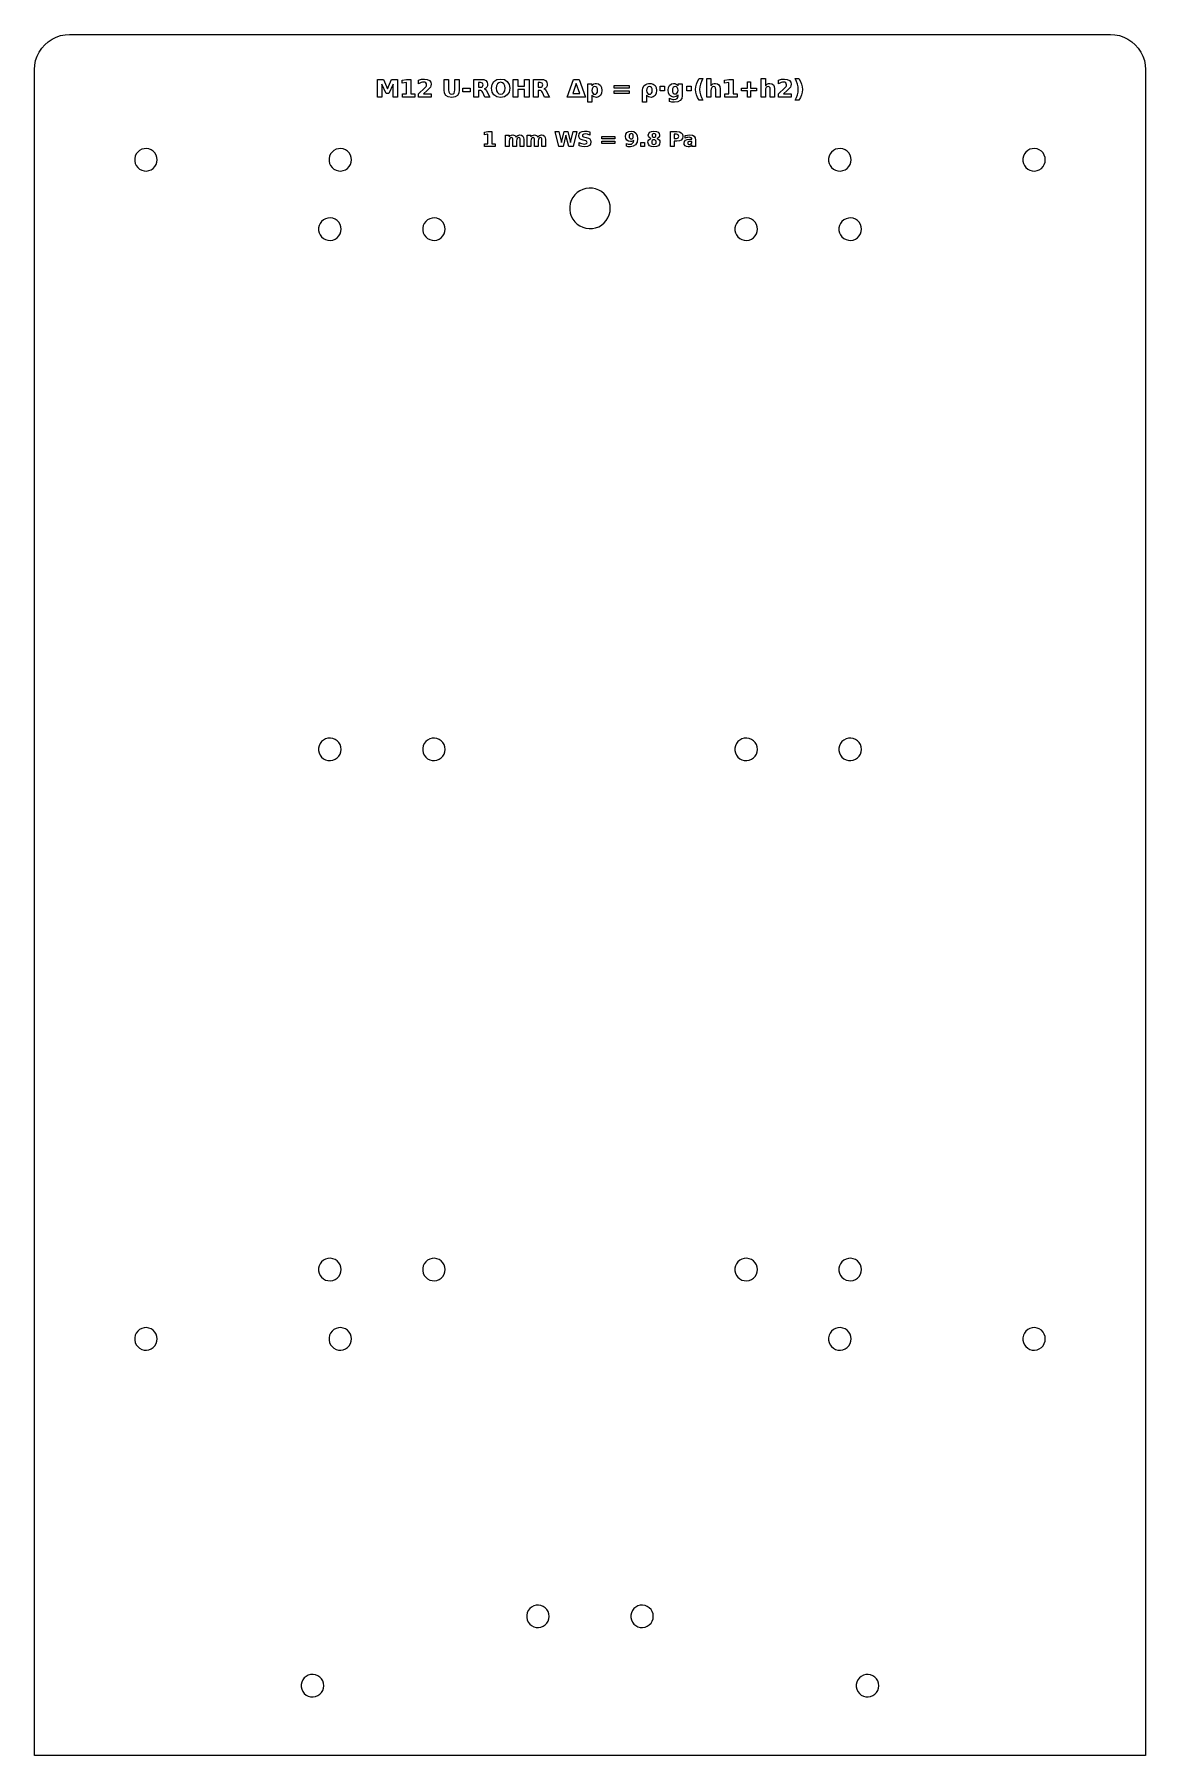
# Model space of a CAD drawing. Header units: millimetres. Extents: x 0 to 160, y 0 to 248.
import ezdxf

# ---------------------------------------------------------------- set-up
doc = ezdxf.new("R2010")
doc.units = ezdxf.units.MM
doc.layers.add('CUT', color=1, linetype='Continuous')
doc.layers.add('ENGRAVE', color=5, linetype='Continuous')

msp = doc.modelspace()

# ---------------------------------------------------------------- linework, layer by layer
at = {"layer": 'CUT'}
for points in [[(158.6637, 246.6637), (159.1014, 246.1646), (159.4702, 245.6126), (159.7638, 245.0172), (159.9772, 244.3885), (160.1067, 243.7374), (160.15, 243.0775), (160.15, 0), (0, 0), (0, 243.0775), (0.0433, 243.7374), (0.1728, 244.3885), (0.3862, 245.0172), (0.6798, 245.6126), (1.0486, 246.1646), (1.4863, 246.6637), (1.9854, 247.1014), (2.5374, 247.4702), (3.1328, 247.7638), (3.7615, 247.9772), (4.4126, 248.1067), (5.0725, 248.15), (155.0775, 248.15), (155.7374, 248.1067), (156.3885, 247.9772), (157.0172, 247.7638), (157.6126, 247.4702), (158.1646, 247.1014)], [(16.163, 231.6972), (15.8122, 231.6782), (15.4737, 231.5842), (15.1633, 231.4196), (14.8956, 231.1922), (14.683, 230.9125), (14.5355, 230.5937), (14.46, 230.2506), (14.46, 229.8994), (14.5355, 229.5563), (14.683, 229.2375), (14.8956, 228.9578), (15.1633, 228.7304), (15.4737, 228.5658), (15.8122, 228.4718), (16.163, 228.4528), (16.5096, 228.5097), (16.836, 228.6397), (17.1267, 228.8368), (17.3683, 229.0919), (17.5494, 229.3929), (17.6616, 229.7258), (17.6996, 230.075), (17.6616, 230.4242), (17.5494, 230.7571), (17.3683, 231.0581), (17.1267, 231.3132), (16.836, 231.5103), (16.5096, 231.6403)], [(44.5096, 231.6403), (44.163, 231.6972), (43.8122, 231.6782), (43.4737, 231.5842), (43.1633, 231.4196), (42.8956, 231.1922), (42.683, 230.9125), (42.5355, 230.5937), (42.46, 230.2506), (42.46, 229.8994), (42.5355, 229.5563), (42.683, 229.2375), (42.8956, 228.9578), (43.1633, 228.7304), (43.4737, 228.5658), (43.8122, 228.4718), (44.163, 228.4528), (44.5096, 228.5097), (44.836, 228.6397), (45.1267, 228.8368), (45.3683, 229.0919), (45.5494, 229.3929), (45.6616, 229.7258), (45.6996, 230.075), (45.6616, 230.4242), (45.5494, 230.7571), (45.3683, 231.0581), (45.1267, 231.3132), (44.836, 231.5103)], [(116.836, 231.5103), (116.5096, 231.6403), (116.163, 231.6972), (115.8122, 231.6782), (115.4737, 231.5842), (115.1633, 231.4196), (114.8956, 231.1922), (114.683, 230.9125), (114.5355, 230.5937), (114.46, 230.2506), (114.46, 229.8994), (114.5355, 229.5563), (114.683, 229.2375), (114.8956, 228.9578), (115.1633, 228.7304), (115.4737, 228.5658), (115.8122, 228.4718), (116.163, 228.4528), (116.5096, 228.5097), (116.836, 228.6397), (117.1267, 228.8368), (117.3683, 229.0919), (117.5494, 229.3929), (117.6616, 229.7258), (117.6996, 230.075), (117.6616, 230.4242), (117.5494, 230.7571), (117.3683, 231.0581), (117.1267, 231.3132)], [(145.1267, 231.3132), (144.836, 231.5103), (144.5096, 231.6403), (144.163, 231.6972), (143.8122, 231.6782), (143.4737, 231.5842), (143.1633, 231.4196), (142.8956, 231.1922), (142.683, 230.9125), (142.5355, 230.5937), (142.46, 230.2506), (142.46, 229.8994), (142.5355, 229.5563), (142.683, 229.2375), (142.8956, 228.9578), (143.1633, 228.7304), (143.4737, 228.5658), (143.8122, 228.4718), (144.163, 228.4528), (144.5096, 228.5097), (144.836, 228.6397), (145.1267, 228.8368), (145.3683, 229.0919), (145.5494, 229.3929), (145.6616, 229.7258), (145.6996, 230.075), (145.6616, 230.4242), (145.5494, 230.7571), (145.3683, 231.0581)], [(82.9619, 223.5442), (82.8492, 224.0012), (82.6647, 224.4342), (82.4132, 224.832), (82.101, 225.1843), (81.7365, 225.482), (81.3288, 225.7174), (80.8887, 225.8843), (80.4275, 225.9784), (79.9572, 225.9974), (79.49, 225.9406), (79.0379, 225.8097), (78.6126, 225.6079), (78.2253, 225.3405), (77.8858, 225.0145), (77.603, 224.6382), (77.3843, 224.2214), (77.2352, 223.7749), (77.1597, 223.3103), (77.1597, 222.8397), (77.2352, 222.3751), (77.3843, 221.9286), (77.603, 221.5118), (77.8858, 221.1355), (78.2253, 220.8095), (78.6126, 220.5421), (79.0379, 220.3403), (79.49, 220.2094), (79.9572, 220.1526), (80.4275, 220.1716), (80.8887, 220.2657), (81.3288, 220.4326), (81.7365, 220.668), (82.101, 220.9657), (82.4132, 221.318), (82.6647, 221.7158), (82.8492, 222.1488), (82.9619, 222.6058), (82.9998, 223.075)], [(41.183, 219.2375), (41.3956, 218.9578), (41.6633, 218.7304), (41.9737, 218.5658), (42.3122, 218.4718), (42.663, 218.4528), (43.0096, 218.5097), (43.336, 218.6397), (43.6267, 218.8368), (43.8683, 219.0919), (44.0494, 219.3929), (44.1616, 219.7258), (44.1996, 220.075), (44.1616, 220.4242), (44.0494, 220.7571), (43.8683, 221.0581), (43.6267, 221.3132), (43.336, 221.5103), (43.0096, 221.6403), (42.663, 221.6972), (42.3122, 221.6782), (41.9737, 221.5842), (41.6633, 221.4196), (41.3956, 221.1922), (41.183, 220.9125), (41.0355, 220.5937), (40.96, 220.2506), (40.96, 219.8994), (41.0355, 219.5563)], [(56.0355, 219.5563), (56.183, 219.2375), (56.3956, 218.9578), (56.6633, 218.7304), (56.9737, 218.5658), (57.3122, 218.4718), (57.663, 218.4528), (58.0096, 218.5097), (58.336, 218.6397), (58.6267, 218.8368), (58.8683, 219.0919), (59.0494, 219.3929), (59.1616, 219.7258), (59.1996, 220.075), (59.1616, 220.4242), (59.0494, 220.7571), (58.8683, 221.0581), (58.6267, 221.3132), (58.336, 221.5103), (58.0096, 221.6403), (57.663, 221.6972), (57.3122, 221.6782), (56.9737, 221.5842), (56.6633, 221.4196), (56.3956, 221.1922), (56.183, 220.9125), (56.0355, 220.5937), (55.96, 220.2506), (55.96, 219.8994)], [(100.96, 219.8994), (101.0355, 219.5563), (101.183, 219.2375), (101.3956, 218.9578), (101.6633, 218.7304), (101.9737, 218.5658), (102.3122, 218.4718), (102.663, 218.4528), (103.0096, 218.5097), (103.336, 218.6397), (103.6267, 218.8368), (103.8683, 219.0919), (104.0494, 219.3929), (104.1616, 219.7258), (104.1996, 220.075), (104.1616, 220.4242), (104.0494, 220.7571), (103.8683, 221.0581), (103.6267, 221.3132), (103.336, 221.5103), (103.0096, 221.6403), (102.663, 221.6972), (102.3122, 221.6782), (101.9737, 221.5842), (101.6633, 221.4196), (101.3956, 221.1922), (101.183, 220.9125), (101.0355, 220.5937), (100.96, 220.2506)], [(115.96, 220.2506), (115.96, 219.8994), (116.0355, 219.5563), (116.183, 219.2375), (116.3956, 218.9578), (116.6633, 218.7304), (116.9737, 218.5658), (117.3122, 218.4718), (117.663, 218.4528), (118.0096, 218.5097), (118.336, 218.6397), (118.6267, 218.8368), (118.8683, 219.0919), (119.0494, 219.3929), (119.1616, 219.7258), (119.1996, 220.075), (119.1616, 220.4242), (119.0494, 220.7571), (118.8683, 221.0581), (118.6267, 221.3132), (118.336, 221.5103), (118.0096, 221.6403), (117.663, 221.6972), (117.3122, 221.6782), (116.9737, 221.5842), (116.6633, 221.4196), (116.3956, 221.1922), (116.183, 220.9125), (116.0355, 220.5937)], [(42.3122, 143.4718), (42.663, 143.4528), (43.0096, 143.5097), (43.336, 143.6397), (43.6267, 143.8368), (43.8683, 144.0919), (44.0494, 144.3929), (44.1616, 144.7258), (44.1996, 145.075), (44.1616, 145.4242), (44.0494, 145.7571), (43.8683, 146.0581), (43.6267, 146.3132), (43.336, 146.5103), (43.0096, 146.6403), (42.663, 146.6972), (42.3122, 146.6782), (41.9737, 146.5842), (41.6633, 146.4196), (41.3956, 146.1922), (41.183, 145.9125), (41.0355, 145.5937), (40.96, 145.2506), (40.96, 144.8994), (41.0355, 144.5563), (41.183, 144.2375), (41.3956, 143.9578), (41.6633, 143.7304), (41.9737, 143.5658)], [(56.9737, 143.5658), (57.3122, 143.4718), (57.663, 143.4528), (58.0096, 143.5097), (58.336, 143.6397), (58.6267, 143.8368), (58.8683, 144.0919), (59.0494, 144.3929), (59.1616, 144.7258), (59.1996, 145.075), (59.1616, 145.4242), (59.0494, 145.7571), (58.8683, 146.0581), (58.6267, 146.3132), (58.336, 146.5103), (58.0096, 146.6403), (57.663, 146.6972), (57.3122, 146.6782), (56.9737, 146.5842), (56.6633, 146.4196), (56.3956, 146.1922), (56.183, 145.9125), (56.0355, 145.5937), (55.96, 145.2506), (55.96, 144.8994), (56.0355, 144.5563), (56.183, 144.2375), (56.3956, 143.9578), (56.6633, 143.7304)], [(101.6633, 143.7304), (101.9737, 143.5658), (102.3122, 143.4718), (102.663, 143.4528), (103.0096, 143.5097), (103.336, 143.6397), (103.6267, 143.8368), (103.8683, 144.0919), (104.0494, 144.3929), (104.1616, 144.7258), (104.1996, 145.075), (104.1616, 145.4242), (104.0494, 145.7571), (103.8683, 146.0581), (103.6267, 146.3132), (103.336, 146.5103), (103.0096, 146.6403), (102.663, 146.6972), (102.3122, 146.6782), (101.9737, 146.5842), (101.6633, 146.4196), (101.3956, 146.1922), (101.183, 145.9125), (101.0355, 145.5937), (100.96, 145.2506), (100.96, 144.8994), (101.0355, 144.5563), (101.183, 144.2375), (101.3956, 143.9578)], [(116.3956, 143.9578), (116.6633, 143.7304), (116.9737, 143.5658), (117.3122, 143.4718), (117.663, 143.4528), (118.0096, 143.5097), (118.336, 143.6397), (118.6267, 143.8368), (118.8683, 144.0919), (119.0494, 144.3929), (119.1616, 144.7258), (119.1996, 145.075), (119.1616, 145.4242), (119.0494, 145.7571), (118.8683, 146.0581), (118.6267, 146.3132), (118.336, 146.5103), (118.0096, 146.6403), (117.663, 146.6972), (117.3122, 146.6782), (116.9737, 146.5842), (116.6633, 146.4196), (116.3956, 146.1922), (116.183, 145.9125), (116.0355, 145.5937), (115.96, 145.2506), (115.96, 144.8994), (116.0355, 144.5563), (116.183, 144.2375)], [(43.6267, 68.8368), (43.8683, 69.0919), (44.0494, 69.3929), (44.1616, 69.7258), (44.1996, 70.075), (44.1616, 70.4242), (44.0494, 70.7571), (43.8683, 71.0581), (43.6267, 71.3132), (43.336, 71.5103), (43.0096, 71.6403), (42.663, 71.6972), (42.3122, 71.6782), (41.9737, 71.5842), (41.6633, 71.4196), (41.3956, 71.1922), (41.183, 70.9125), (41.0355, 70.5937), (40.96, 70.2506), (40.96, 69.8994), (41.0355, 69.5563), (41.183, 69.2375), (41.3956, 68.9578), (41.6633, 68.7304), (41.9737, 68.5658), (42.3122, 68.4718), (42.663, 68.4528), (43.0096, 68.5097), (43.336, 68.6397)], [(58.336, 68.6397), (58.6267, 68.8368), (58.8683, 69.0919), (59.0494, 69.3929), (59.1616, 69.7258), (59.1996, 70.075), (59.1616, 70.4242), (59.0494, 70.7571), (58.8683, 71.0581), (58.6267, 71.3132), (58.336, 71.5103), (58.0096, 71.6403), (57.663, 71.6972), (57.3122, 71.6782), (56.9737, 71.5842), (56.6633, 71.4196), (56.3956, 71.1922), (56.183, 70.9125), (56.0355, 70.5937), (55.96, 70.2506), (55.96, 69.8994), (56.0355, 69.5563), (56.183, 69.2375), (56.3956, 68.9578), (56.6633, 68.7304), (56.9737, 68.5658), (57.3122, 68.4718), (57.663, 68.4528), (58.0096, 68.5097)], [(103.0096, 68.5097), (103.336, 68.6397), (103.6267, 68.8368), (103.8683, 69.0919), (104.0494, 69.3929), (104.1616, 69.7258), (104.1996, 70.075), (104.1616, 70.4242), (104.0494, 70.7571), (103.8683, 71.0581), (103.6267, 71.3132), (103.336, 71.5103), (103.0096, 71.6403), (102.663, 71.6972), (102.3122, 71.6782), (101.9737, 71.5842), (101.6633, 71.4196), (101.3956, 71.1922), (101.183, 70.9125), (101.0355, 70.5937), (100.96, 70.2506), (100.96, 69.8994), (101.0355, 69.5563), (101.183, 69.2375), (101.3956, 68.9578), (101.6633, 68.7304), (101.9737, 68.5658), (102.3122, 68.4718), (102.663, 68.4528)], [(117.663, 68.4528), (118.0096, 68.5097), (118.336, 68.6397), (118.6267, 68.8368), (118.8683, 69.0919), (119.0494, 69.3929), (119.1616, 69.7258), (119.1996, 70.075), (119.1616, 70.4242), (119.0494, 70.7571), (118.8683, 71.0581), (118.6267, 71.3132), (118.336, 71.5103), (118.0096, 71.6403), (117.663, 71.6972), (117.3122, 71.6782), (116.9737, 71.5842), (116.6633, 71.4196), (116.3956, 71.1922), (116.183, 70.9125), (116.0355, 70.5937), (115.96, 70.2506), (115.96, 69.8994), (116.0355, 69.5563), (116.183, 69.2375), (116.3956, 68.9578), (116.6633, 68.7304), (116.9737, 68.5658), (117.3122, 68.4718)], [(14.8956, 61.1922), (14.683, 60.9125), (14.5355, 60.5937), (14.46, 60.2506), (14.46, 59.8994), (14.5355, 59.5563), (14.683, 59.2375), (14.8956, 58.9578), (15.1633, 58.7304), (15.4737, 58.5658), (15.8122, 58.4718), (16.163, 58.4528), (16.5096, 58.5097), (16.836, 58.6397), (17.1267, 58.8368), (17.3683, 59.0919), (17.5494, 59.3929), (17.6616, 59.7258), (17.6996, 60.075), (17.6616, 60.4242), (17.5494, 60.7571), (17.3683, 61.0581), (17.1267, 61.3132), (16.836, 61.5103), (16.5096, 61.6403), (16.163, 61.6972), (15.8122, 61.6782), (15.4737, 61.5842), (15.1633, 61.4196)], [(43.1633, 61.4196), (42.8956, 61.1922), (42.683, 60.9125), (42.5355, 60.5937), (42.46, 60.2506), (42.46, 59.8994), (42.5355, 59.5563), (42.683, 59.2375), (42.8956, 58.9578), (43.1633, 58.7304), (43.4737, 58.5658), (43.8122, 58.4718), (44.163, 58.4528), (44.5096, 58.5097), (44.836, 58.6397), (45.1267, 58.8368), (45.3683, 59.0919), (45.5494, 59.3929), (45.6616, 59.7258), (45.6996, 60.075), (45.6616, 60.4242), (45.5494, 60.7571), (45.3683, 61.0581), (45.1267, 61.3132), (44.836, 61.5103), (44.5096, 61.6403), (44.163, 61.6972), (43.8122, 61.6782), (43.4737, 61.5842)], [(115.4737, 61.5842), (115.1633, 61.4196), (114.8956, 61.1922), (114.683, 60.9125), (114.5355, 60.5937), (114.46, 60.2506), (114.46, 59.8994), (114.5355, 59.5563), (114.683, 59.2375), (114.8956, 58.9578), (115.1633, 58.7304), (115.4737, 58.5658), (115.8122, 58.4718), (116.163, 58.4528), (116.5096, 58.5097), (116.836, 58.6397), (117.1267, 58.8368), (117.3683, 59.0919), (117.5494, 59.3929), (117.6616, 59.7258), (117.6996, 60.075), (117.6616, 60.4242), (117.5494, 60.7571), (117.3683, 61.0581), (117.1267, 61.3132), (116.836, 61.5103), (116.5096, 61.6403), (116.163, 61.6972), (115.8122, 61.6782)], [(143.8122, 61.6782), (143.4737, 61.5842), (143.1633, 61.4196), (142.8956, 61.1922), (142.683, 60.9125), (142.5355, 60.5937), (142.46, 60.2506), (142.46, 59.8994), (142.5355, 59.5563), (142.683, 59.2375), (142.8956, 58.9578), (143.1633, 58.7304), (143.4737, 58.5658), (143.8122, 58.4718), (144.163, 58.4528), (144.5096, 58.5097), (144.836, 58.6397), (145.1267, 58.8368), (145.3683, 59.0919), (145.5494, 59.3929), (145.6616, 59.7258), (145.6996, 60.075), (145.6616, 60.4242), (145.5494, 60.7571), (145.3683, 61.0581), (145.1267, 61.3132), (144.836, 61.5103), (144.5096, 61.6403), (144.163, 61.6972)], [(71.0355, 20.5937), (70.96, 20.2506), (70.96, 19.8994), (71.0355, 19.5563), (71.183, 19.2375), (71.3956, 18.9578), (71.6633, 18.7304), (71.9737, 18.5658), (72.3122, 18.4718), (72.663, 18.4528), (73.0096, 18.5097), (73.336, 18.6397), (73.6267, 18.8368), (73.8683, 19.0919), (74.0494, 19.3929), (74.1616, 19.7258), (74.1996, 20.075), (74.1616, 20.4242), (74.0494, 20.7571), (73.8683, 21.0581), (73.6267, 21.3132), (73.336, 21.5103), (73.0096, 21.6403), (72.663, 21.6972), (72.3122, 21.6782), (71.9737, 21.5842), (71.6633, 21.4196), (71.3956, 21.1922), (71.183, 20.9125)], [(86.183, 20.9125), (86.0355, 20.5937), (85.96, 20.2506), (85.96, 19.8994), (86.0355, 19.5563), (86.183, 19.2375), (86.3956, 18.9578), (86.6633, 18.7304), (86.9737, 18.5658), (87.3122, 18.4718), (87.663, 18.4528), (88.0096, 18.5097), (88.336, 18.6397), (88.6267, 18.8368), (88.8683, 19.0919), (89.0494, 19.3929), (89.1616, 19.7258), (89.1996, 20.075), (89.1616, 20.4242), (89.0494, 20.7571), (88.8683, 21.0581), (88.6267, 21.3132), (88.336, 21.5103), (88.0096, 21.6403), (87.663, 21.6972), (87.3122, 21.6782), (86.9737, 21.5842), (86.6633, 21.4196), (86.3956, 21.1922)], [(41.3683, 11.0581), (41.1267, 11.3132), (40.836, 11.5103), (40.5096, 11.6403), (40.163, 11.6972), (39.8122, 11.6782), (39.4737, 11.5842), (39.1633, 11.4196), (38.8956, 11.1922), (38.683, 10.9125), (38.5355, 10.5937), (38.46, 10.2506), (38.46, 9.8994), (38.5355, 9.5563), (38.683, 9.2375), (38.8956, 8.9578), (39.1633, 8.7304), (39.4737, 8.5658), (39.8122, 8.4718), (40.163, 8.4528), (40.5096, 8.5097), (40.836, 8.6397), (41.1267, 8.8368), (41.3683, 9.0919), (41.5494, 9.3929), (41.6616, 9.7258), (41.6996, 10.075), (41.6616, 10.4242), (41.5494, 10.7571)], [(121.5494, 10.7571), (121.3683, 11.0581), (121.1267, 11.3132), (120.836, 11.5103), (120.5096, 11.6403), (120.163, 11.6972), (119.8122, 11.6782), (119.4737, 11.5842), (119.1633, 11.4196), (118.8956, 11.1922), (118.683, 10.9125), (118.5355, 10.5937), (118.46, 10.2506), (118.46, 9.8994), (118.5355, 9.5563), (118.683, 9.2375), (118.8956, 8.9578), (119.1633, 8.7304), (119.4737, 8.5658), (119.8122, 8.4718), (120.163, 8.4528), (120.5096, 8.5097), (120.836, 8.6397), (121.1267, 8.8368), (121.3683, 9.0919), (121.5494, 9.3929), (121.6616, 9.7258), (121.6996, 10.075), (121.6616, 10.4242)]]:
    msp.add_lwpolyline(points, close=True, dxfattribs=at)
at = {"layer": 'ENGRAVE'}
for points in [[(50.0912, 240.9894), (50.0912, 239.1229), (49.4678, 239.1229), (49.4678, 241.6746), (50.305, 241.6746), (50.8858, 240.3091), (51.4704, 241.6746), (52.3061, 241.6746), (52.3061, 239.1229), (51.6843, 239.1229), (51.6843, 240.9894), (51.0964, 239.6134), (50.6791, 239.6134)], [(53.0241, 241.5516), (53.6169, 241.6746), (54.2425, 241.6746), (54.2425, 239.5773), (54.8239, 239.5773), (54.8239, 239.1229), (53.0394, 239.1229), (53.0394, 239.5773), (53.6207, 239.5773), (53.6207, 241.2267), (53.0241, 241.1037)], [(55.3483, 241.0096), (55.3483, 241.5702), (55.7875, 241.6817), (56.2129, 241.7205), (56.6201, 241.6701), (56.925, 241.5187), (57.1153, 241.2776), (57.1787, 240.9566), (57.1518, 240.7552), (57.071, 240.5677), (56.9039, 240.3571), (56.6182, 240.0848), (56.0729, 239.6063), (57.1957, 239.6063), (57.1957, 239.1229), (55.3412, 239.1229), (55.3412, 239.6063), (56.2725, 240.4288), (56.3814, 240.5403), (56.4574, 240.6492), (56.5021, 240.759), (56.517, 240.8729), (56.4869, 241.0348), (56.3967, 241.1616), (56.2564, 241.2437), (56.0762, 241.271), (55.9152, 241.2546), (55.7393, 241.2054), (55.5503, 241.1236)], [(59.6537, 239.1393), (59.311, 239.3378), (59.1075, 239.6722), (59.0397, 240.145), (59.0397, 241.6746), (59.6976, 241.6746), (59.6976, 240.145), (59.7235, 239.8739), (59.801, 239.6927), (59.937, 239.591), (60.1384, 239.5571), (60.341, 239.591), (60.4775, 239.6927), (60.555, 239.8739), (60.5808, 240.145), (60.5808, 241.6746), (61.2387, 241.6746), (61.2387, 240.145), (61.1708, 239.6722), (60.9669, 239.3378), (60.6242, 239.1393), (60.1384, 239.0731)], [(64.3228, 240.071), (63.9922, 240.0887), (63.9922, 239.1229), (63.3343, 239.1229), (63.3343, 241.6746), (64.3389, 241.6746), (64.7758, 241.6322), (65.0778, 241.5051), (65.2541, 241.2869), (65.3129, 240.9702), (65.2823, 240.7401), (65.1904, 240.5552), (65.0374, 240.4141), (64.8224, 240.3156), (64.9504, 240.2654), (65.0641, 240.1762), (65.1718, 240.0399), (65.6378, 239.1229), (64.9372, 239.1229), (64.6261, 239.7567), (64.5313, 239.9178), (64.4352, 240.0181)], [(64.5654, 240.6197), (64.6326, 240.7215), (64.655, 240.8729), (64.6326, 241.0225), (64.5654, 241.1223), (64.4464, 241.1789), (64.2689, 241.1977), (63.9922, 241.1977), (63.9922, 240.5431), (64.2689, 240.5431), (64.4464, 240.5623)], [(67.1947, 239.0731), (66.6472, 239.1612), (66.2317, 239.4253), (65.9696, 239.8441), (65.8822, 240.396), (65.9696, 240.9495), (66.2317, 241.3684), (66.6472, 241.6325), (67.1947, 241.7205), (67.7432, 241.6325), (68.1583, 241.3684), (68.42, 240.9495), (68.5072, 240.396), (68.42, 239.8441), (68.1583, 239.4253), (67.7432, 239.1612)], [(67.7871, 240.7542), (67.6629, 241.0216), (67.463, 241.1882), (67.1947, 241.2437), (66.9277, 241.1882), (66.7282, 241.0216), (66.604, 240.7542), (66.5625, 240.396), (66.604, 240.0393), (66.7282, 239.772), (66.9277, 239.6055), (67.1947, 239.55), (67.463, 239.6055), (67.6629, 239.772), (67.7871, 240.0393), (67.8286, 240.396)], [(70.6335, 239.1229), (70.6335, 240.2046), (69.6628, 240.2046), (69.6628, 239.1229), (69.0049, 239.1229), (69.0049, 241.6746), (69.6628, 241.6746), (69.6628, 240.7023), (70.6335, 240.7023), (70.6335, 241.6746), (71.2914, 241.6746), (71.2914, 239.1229)], [(72.9224, 240.071), (72.5918, 240.0887), (72.5918, 239.1229), (71.9339, 239.1229), (71.9339, 241.6746), (72.9386, 241.6746), (73.3754, 241.6322), (73.6774, 241.5051), (73.8538, 241.2869), (73.9125, 240.9702), (73.8819, 240.7401), (73.79, 240.5552), (73.6371, 240.4141), (73.422, 240.3156), (73.55, 240.2654), (73.6637, 240.1762), (73.7714, 240.0399), (74.2374, 239.1229), (73.5368, 239.1229), (73.2257, 239.7567), (73.1309, 239.9178), (73.0348, 240.0181)], [(73.046, 240.5623), (73.165, 240.6197), (73.2322, 240.7215), (73.2546, 240.8729), (73.2322, 241.0225), (73.165, 241.1223), (73.046, 241.1789), (72.8686, 241.1977), (72.5918, 241.1977), (72.5918, 240.5431), (72.8686, 240.5431)], [(78.491, 241.6746), (79.436, 239.1229), (76.7612, 239.1229), (77.7062, 241.6746)], [(78.5949, 239.62), (78.0994, 241.0763), (77.5968, 239.62)], [(80.3586, 239.3996), (80.3586, 238.395), (79.7471, 238.395), (79.7471, 241.037), (80.3586, 241.037), (80.3586, 240.757), (80.4921, 240.9023), (80.6391, 241.0036), (80.8044, 241.0631), (80.9929, 241.0829), (81.315, 241.0126), (81.5737, 240.8018), (81.7443, 240.4804), (81.8012, 240.0783), (81.7443, 239.6761), (81.5737, 239.3542), (81.315, 239.1434), (80.9929, 239.0731), (80.8044, 239.0929), (80.6391, 239.1524), (80.4921, 239.2541)], [(85.7382, 240.408), (83.5474, 240.408), (83.5474, 240.8095), (85.7382, 240.8095)], [(87.6221, 238.395), (87.6221, 240.046), (87.6857, 240.4672), (87.8764, 240.7706), (88.102, 240.9466), (88.3172, 241.037), (88.5305, 241.0755), (88.8041, 241.087), (88.8679, 241.0829), (89.1796, 240.9999), (89.4487, 240.8013), (89.6193, 240.5007), (89.6762, 240.0783), (89.6193, 239.6761), (89.4487, 239.3542), (89.19, 239.1434), (88.8679, 239.0731), (88.6794, 239.0929), (88.5141, 239.1524), (88.3671, 239.2541), (88.2336, 239.3996), (88.2336, 238.395)], [(92.2378, 238.3677), (91.8905, 238.395), (91.5542, 238.4787), (91.5542, 238.9555), (91.7128, 238.8749), (91.8681, 238.8177), (92.0226, 238.7837), (92.1776, 238.7723), (92.4382, 238.8053), (92.6184, 238.9041), (92.7238, 239.073), (92.7589, 239.3159), (92.7589, 239.4477), (92.6261, 239.3025), (92.48, 239.2016), (92.3161, 239.1426), (92.1284, 239.1229), (91.8082, 239.1918), (91.5487, 239.3985), (91.3773, 239.7126), (91.3201, 240.1023), (91.3773, 240.4924), (91.5487, 240.8051), (91.8082, 241.011), (92.1284, 241.0796), (92.3161, 241.0599), (92.48, 241.0009), (92.6261, 240.8998), (92.7589, 240.7531), (92.7589, 241.037), (93.3742, 241.037), (93.3742, 239.3159), (93.3013, 238.9089), (93.0827, 238.611), (92.7257, 238.4285)], [(95.8794, 240.2216), (95.9065, 239.8415), (95.9877, 239.4559), (96.1241, 239.0634), (96.3169, 238.6613), (95.8089, 238.6613), (95.5816, 239.073), (95.4228, 239.4636), (95.3293, 239.8426), (95.2981, 240.2183), (95.3294, 240.5951), (95.4233, 240.9762), (95.5826, 241.3688), (95.8089, 241.7785), (96.3169, 241.7785), (96.1255, 241.3782), (95.9888, 240.9866), (95.9068, 240.6018)], [(97.5025, 239.1229), (96.8911, 239.1229), (96.8911, 241.7823), (97.5025, 241.7823), (97.5025, 240.757), (97.6451, 240.9023), (97.7962, 241.0036), (97.9601, 241.0631), (98.1402, 241.0829), (98.4317, 241.032), (98.6433, 240.8795), (98.7721, 240.6302), (98.815, 240.2883), (98.815, 239.1229), (98.1998, 239.1229), (98.1971, 240.2233), (98.1738, 240.4383), (98.1081, 240.5485), (98.0527, 240.5885), (97.9127, 240.6219), (97.7418, 240.5848), (97.6119, 240.4737), (97.5299, 240.2976), (97.5025, 240.0646)], [(100.0761, 241.6746), (100.7018, 241.6746), (100.7018, 239.5773), (101.2831, 239.5773), (101.2831, 239.1229), (99.4986, 239.1229), (99.4986, 239.5773), (100.08, 239.5773), (100.08, 241.2267), (99.4833, 241.1037), (99.4833, 241.5516)], [(103.1933, 241.3175), (103.1933, 240.4217), (104.0853, 240.4217), (104.0853, 240.0187), (103.1933, 240.0187), (103.1933, 239.1229), (102.7864, 239.1229), (102.7864, 240.0187), (101.8945, 240.0187), (101.8945, 240.4217), (102.7864, 240.4217), (102.7864, 241.3175)], [(105.3622, 239.1229), (104.7508, 239.1229), (104.7508, 241.7823), (105.3622, 241.7823), (105.3622, 240.757), (105.5048, 240.9023), (105.6559, 241.0036), (105.8198, 241.0631), (105.9999, 241.0829), (106.2914, 241.032), (106.503, 240.8795), (106.6318, 240.6302), (106.6747, 240.2883), (106.6747, 239.1229), (106.0595, 239.1229), (106.0568, 240.2233), (106.0335, 240.4383), (105.9678, 240.5485), (105.9124, 240.5885), (105.7724, 240.6219), (105.6015, 240.5848), (105.4716, 240.4737), (105.3896, 240.2976), (105.3622, 240.0646)], [(107.4339, 241.1236), (107.232, 241.0096), (107.232, 241.5702), (107.6711, 241.6817), (108.0966, 241.7205), (108.5038, 241.6701), (108.8086, 241.5187), (108.9989, 241.2776), (109.0624, 240.9566), (109.0354, 240.7552), (108.9546, 240.5677), (108.7876, 240.3571), (108.5018, 240.0848), (107.9566, 239.6063), (109.0793, 239.6063), (109.0793, 239.1229), (107.2249, 239.1229), (107.2249, 239.6063), (108.1562, 240.4288), (108.265, 240.5403), (108.3411, 240.6492), (108.3858, 240.759), (108.4007, 240.8729), (108.3706, 241.0348), (108.2804, 241.1616), (108.1401, 241.2437), (107.9599, 241.271), (107.7988, 241.2546), (107.623, 241.2054)], [(110.6822, 240.2183), (110.6511, 239.8426), (110.5575, 239.4636), (110.3987, 239.073), (110.1714, 238.6613), (109.6639, 238.6613), (109.8554, 239.0634), (109.9921, 239.4559), (110.0741, 239.8415), (110.1014, 240.2216), (110.0741, 240.6018), (109.9921, 240.9866), (109.8554, 241.3782), (109.6639, 241.7785), (110.1714, 241.7785), (110.3976, 241.3688), (110.5564, 240.9762), (110.6508, 240.5951)], [(62.823, 240.3791), (62.823, 239.882), (61.75, 239.882), (61.75, 240.3791)], [(80.7654, 239.5177), (80.9385, 239.5536), (81.0651, 239.661), (81.143, 239.8372), (81.169, 240.0783), (81.143, 240.3192), (81.0651, 240.495), (80.9385, 240.6029), (80.7654, 240.6388), (80.5918, 240.6027), (80.4636, 240.4945), (80.3848, 240.3182), (80.3586, 240.0783), (80.3848, 239.8383), (80.4636, 239.6621), (80.5918, 239.5538)], [(83.5474, 239.6271), (83.5474, 240.0323), (85.7382, 240.0323), (85.7382, 239.6271)], [(88.8135, 239.5536), (88.9401, 239.661), (89.018, 239.8372), (89.044, 240.0783), (89.018, 240.3192), (88.9401, 240.495), (88.8135, 240.6029), (88.6404, 240.6388), (88.4668, 240.6027), (88.3386, 240.4945), (88.2598, 240.3182), (88.2336, 240.0783), (88.2598, 239.8383), (88.3386, 239.6621), (88.4668, 239.5538), (88.6404, 239.5177)], [(90.1903, 240.6695), (90.8055, 240.6695), (90.8055, 240.0083), (90.1903, 240.0083)], [(92.0562, 239.7031), (92.1824, 239.6014), (92.3554, 239.5675), (92.5254, 239.6025), (92.6529, 239.7075), (92.7324, 239.8762), (92.7589, 240.1023), (92.7324, 240.3293), (92.6529, 240.4983), (92.5254, 240.6037), (92.3554, 240.6388), (92.1865, 240.6037), (92.0595, 240.4983), (91.9803, 240.3293), (91.9539, 240.1023), (91.9795, 239.8707)], [(94.025, 240.0083), (94.025, 240.6695), (94.6402, 240.6695), (94.6402, 240.0083)], [(66.4039, 232.3726), (66.4039, 231.983), (64.8744, 231.983), (64.8744, 232.3726), (65.3727, 232.3726), (65.3727, 233.7863), (64.8612, 233.6809), (64.8612, 234.0648), (65.3694, 234.1702), (65.9056, 234.1702), (65.9056, 232.3726)], [(70.0161, 231.983), (70.006, 233.0868), (69.9673, 233.1891), (69.9004, 233.2482), (69.8019, 233.2679), (69.6697, 233.2371), (69.5713, 233.1446), (69.5096, 232.9943), (69.4869, 232.7888), (69.4869, 231.983), (68.9595, 231.983), (68.9478, 233.0623), (68.9127, 233.1891), (68.8475, 233.2482), (68.7458, 233.2679), (68.6121, 233.237), (68.5128, 233.1441), (68.4513, 232.9938), (68.4308, 232.7902), (68.4308, 231.983), (67.9034, 231.983), (67.9034, 233.6237), (68.4308, 233.6237), (68.4308, 233.3837), (68.5348, 233.5053), (68.653, 233.5927), (68.7846, 233.6455), (68.9291, 233.663), (69.0889, 233.6425), (69.2291, 233.581), (69.3439, 233.4826), (69.4269, 233.3513), (69.536, 233.4855), (69.6636, 233.5834), (69.8073, 233.6431), (69.9645, 233.663), (70.2136, 233.6195), (70.3953, 233.4887), (70.5064, 233.275), (70.5434, 232.982), (70.5434, 231.983)], [(73.1422, 231.983), (73.1321, 233.0868), (73.0934, 233.1891), (73.0265, 233.2482), (72.928, 233.2679), (72.7958, 233.2371), (72.6973, 233.1446), (72.6357, 232.9943), (72.613, 232.7888), (72.613, 231.983), (72.0856, 231.983), (72.0739, 233.0623), (72.0388, 233.1891), (71.9736, 233.2482), (71.8719, 233.2679), (71.7382, 233.237), (71.6389, 233.1441), (71.5774, 232.9938), (71.5569, 232.7902), (71.5569, 231.983), (71.0295, 231.983), (71.0295, 233.6237), (71.5569, 233.6237), (71.5569, 233.3837), (71.6609, 233.5053), (71.7791, 233.5927), (71.9107, 233.6455), (72.0552, 233.663), (72.215, 233.6425), (72.3552, 233.581), (72.47, 233.4826), (72.553, 233.3513), (72.6621, 233.4855), (72.7897, 233.5834), (72.9334, 233.6431), (73.0906, 233.663), (73.3396, 233.6195), (73.5214, 233.4887), (73.6325, 233.275), (73.6695, 232.982), (73.6695, 231.983)], [(75.5605, 231.983), (75.0406, 234.1702), (75.5811, 234.1702), (75.9589, 232.5807), (76.3339, 234.1702), (76.8772, 234.1702), (77.2522, 232.5807), (77.6305, 234.1702), (78.1663, 234.1702), (77.6506, 231.983), (77.0005, 231.983), (76.6034, 233.6457), (76.2111, 231.983)], [(78.9866, 233.5726), (79.0029, 233.4942), (79.0517, 233.4352), (79.1435, 233.3899), (79.5284, 233.303), (79.8404, 233.2105), (80.0469, 233.0799), (80.1625, 232.8992), (80.2011, 232.6552), (80.1474, 232.34), (79.9864, 232.1171), (79.7151, 231.9846), (79.3306, 231.9404), (78.9134, 231.9802), (78.4944, 232.0974), (78.4944, 232.5732), (78.7004, 232.4757), (78.8994, 232.4054), (79.0914, 232.3632), (79.2767, 232.3491), (79.4397, 232.3645), (79.5594, 232.4105), (79.6329, 232.4855), (79.6573, 232.5868), (79.6407, 232.6774), (79.5908, 232.7448), (79.4911, 232.7976), (79.1066, 232.8929), (78.8225, 232.9841), (78.6266, 233.117), (78.513, 233.2974), (78.4752, 233.5313), (78.5279, 233.8203), (78.6861, 234.0338), (78.9432, 234.1657), (79.2927, 234.2096), (79.6634, 234.1824), (80.0572, 234.1013), (80.0572, 233.6382), (79.7056, 233.7596), (79.3822, 233.8009), (79.2064, 233.7869), (79.0831, 233.7451), (79.0107, 233.6743)], [(81.7827, 233.0846), (81.7827, 233.4287), (83.6605, 233.4287), (83.6605, 233.0846)], [(86.2797, 232.8008), (86.0525, 232.7277), (85.9255, 232.7185), (85.6223, 232.7674), (85.3841, 232.914), (85.2297, 233.1404), (85.1783, 233.4287), (85.2356, 233.7468), (85.4075, 233.9945), (85.6757, 234.1537), (86.022, 234.2068), (86.4016, 234.1346), (86.6844, 233.918), (86.8602, 233.57), (86.9188, 233.1024), (86.8502, 232.6182), (86.6445, 232.2502), (86.3198, 232.0179), (85.8931, 231.9404), (85.5987, 231.9634), (85.3236, 232.0313), (85.3236, 232.4359), (85.5809, 232.3412), (85.7034, 232.3176), (85.8242, 232.3098), (86.0485, 232.3447), (86.217, 232.4495), (86.3287, 232.6234), (86.3825, 232.8648)], [(86.2419, 233.7554), (86.1489, 233.8282), (86.0192, 233.8524), (85.8895, 233.8282), (85.7966, 233.7554), (85.7407, 233.6354), (85.722, 233.4685), (85.7407, 233.3004), (85.7966, 233.1802), (85.8895, 233.1085), (86.0192, 233.0846), (86.1489, 233.1085), (86.2419, 233.1802), (86.2978, 233.3004), (86.3164, 233.4685), (86.2978, 233.6354)], [(90.0527, 233.8875), (90.1044, 233.6429), (90.0789, 233.4721), (90.0027, 233.3321), (89.8766, 233.2238), (89.7017, 233.1474), (89.8971, 233.0668), (90.0378, 232.9477), (90.1229, 232.7913), (90.1513, 232.5985), (90.0972, 232.3129), (89.9352, 232.1068), (89.6669, 231.982), (89.2944, 231.9404), (88.9204, 231.982), (88.6508, 232.1068), (88.4877, 232.3129), (88.4333, 232.5985), (88.4616, 232.7913), (88.5467, 232.9477), (88.6875, 233.0668), (88.8828, 233.1474), (88.7081, 233.2238), (88.5823, 233.3321), (88.5068, 233.4721), (88.4816, 233.6429), (88.5331, 233.8865), (88.6878, 234.0643), (88.9428, 234.1733), (89.2944, 234.2096), (89.6437, 234.1735), (89.8977, 234.0652)], [(89.0872, 233.3851), (89.1753, 233.3323), (89.2944, 233.3148), (89.4111, 233.3323), (89.4978, 233.3851), (89.552, 233.4704), (89.57, 233.5857), (89.552, 233.7008), (89.4978, 233.7854), (89.4111, 233.8378), (89.2944, 233.8552), (89.1753, 233.8377), (89.0872, 233.7849), (89.0327, 233.7), (89.0145, 233.5857), (89.0327, 233.4704)], [(92.593, 232.742), (92.2212, 232.742), (92.2212, 231.983), (91.6573, 231.983), (91.6573, 234.1702), (92.593, 234.1702), (92.962, 234.1238), (93.2338, 233.9846), (93.4014, 233.7601), (93.4573, 233.4568), (93.4014, 233.1521), (93.2338, 232.9271), (92.962, 232.7882)], [(92.8537, 233.3268), (92.8761, 233.4568), (92.8537, 233.5863), (92.7866, 233.6823), (92.6784, 233.7417), (92.533, 233.7615), (92.2212, 233.7615), (92.2212, 233.1507), (92.533, 233.1507), (92.6784, 233.1706), (92.7866, 233.2304)], [(93.9707, 231.9775), (93.7878, 232.089), (93.6686, 232.2601), (93.6289, 232.4752), (93.6785, 232.7254), (93.8272, 232.8985), (94.0824, 232.9998), (94.4506, 233.0335), (94.76, 233.0335), (94.76, 233.0743), (94.7354, 233.1822), (94.6616, 233.2566), (94.5361, 233.3002), (94.3555, 233.3148), (94.1929, 233.3063), (94.0419, 233.281), (93.7723, 233.1798), (93.7723, 233.5796), (94.1108, 233.642), (94.4506, 233.663), (94.8328, 233.6193), (95.0914, 233.4882), (95.2394, 233.2585), (95.2888, 232.9191), (95.2888, 231.983), (94.76, 231.983), (94.76, 232.2263), (94.6479, 232.0971), (94.5223, 232.0084), (94.3763, 231.9574), (94.2017, 231.9404)], [(81.7827, 232.7626), (83.6605, 232.7626), (83.6605, 232.4152), (81.7827, 232.4152)], [(87.4166, 231.983), (87.4166, 232.5498), (87.9439, 232.5498), (87.9439, 231.983)], [(88.9663, 232.6276), (88.9875, 232.4852), (89.0511, 232.3805), (89.1546, 232.3166), (89.2944, 232.2952), (89.433, 232.3166), (89.5348, 232.3805), (89.5974, 232.4852), (89.6183, 232.6276), (89.5974, 232.771), (89.5348, 232.876), (89.433, 232.9404), (89.2944, 232.9618), (89.1546, 232.9401), (89.0511, 232.8751), (88.9875, 232.7701)], [(94.3434, 232.7074), (94.2402, 232.6655), (94.1783, 232.5969), (94.1577, 232.5015), (94.1743, 232.4128), (94.2242, 232.3454), (94.3041, 232.3032), (94.4098, 232.2891), (94.5459, 232.3156), (94.6587, 232.3951), (94.7347, 232.5148), (94.76, 232.7213)]]:
    msp.add_lwpolyline(points, close=True, dxfattribs=at)

doc.saveas('drawing.dxf')
